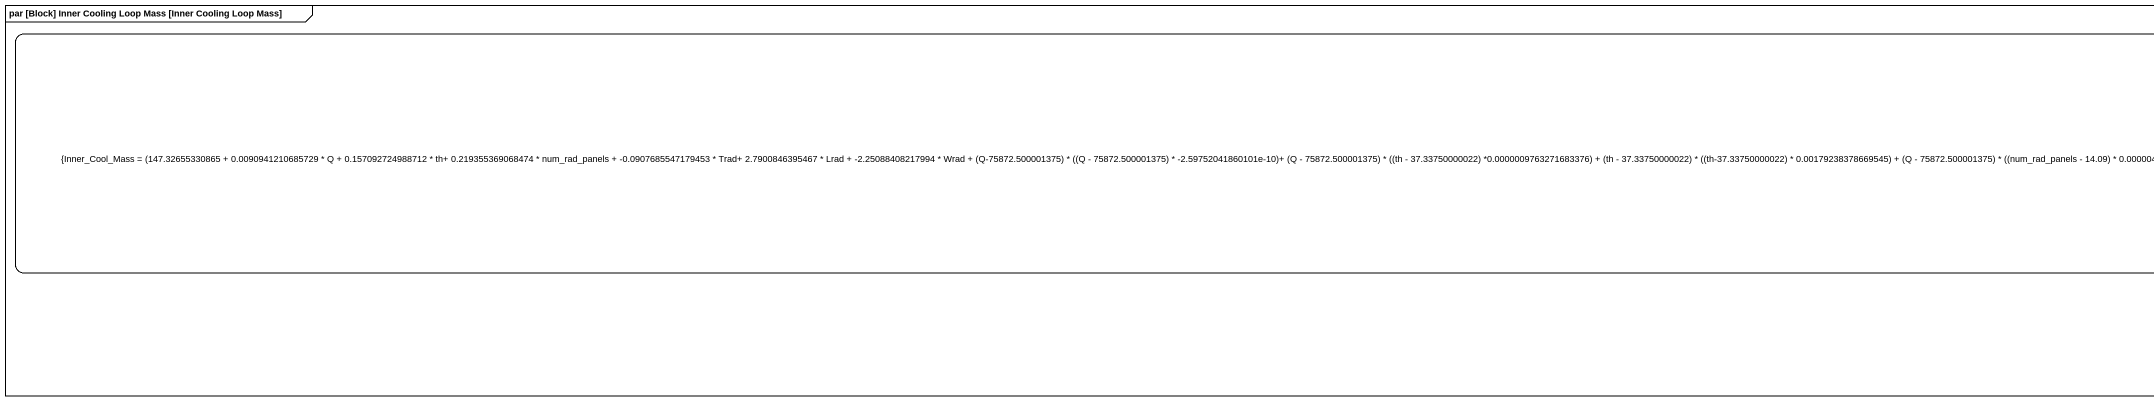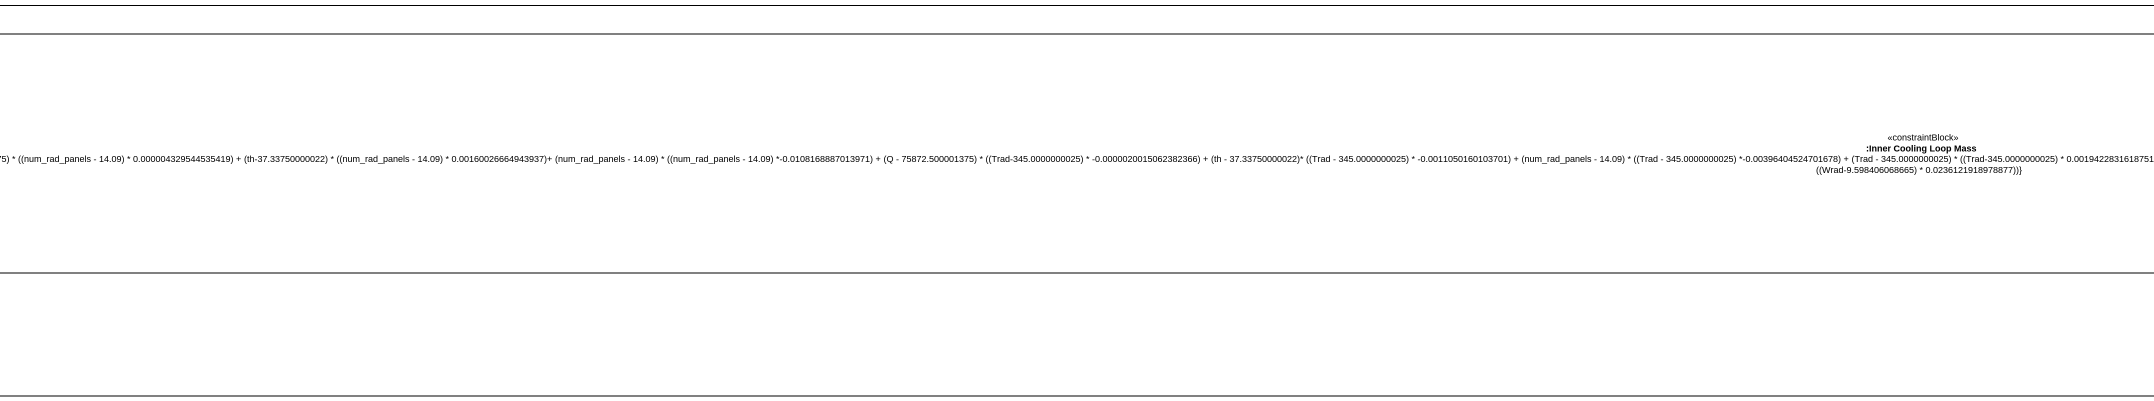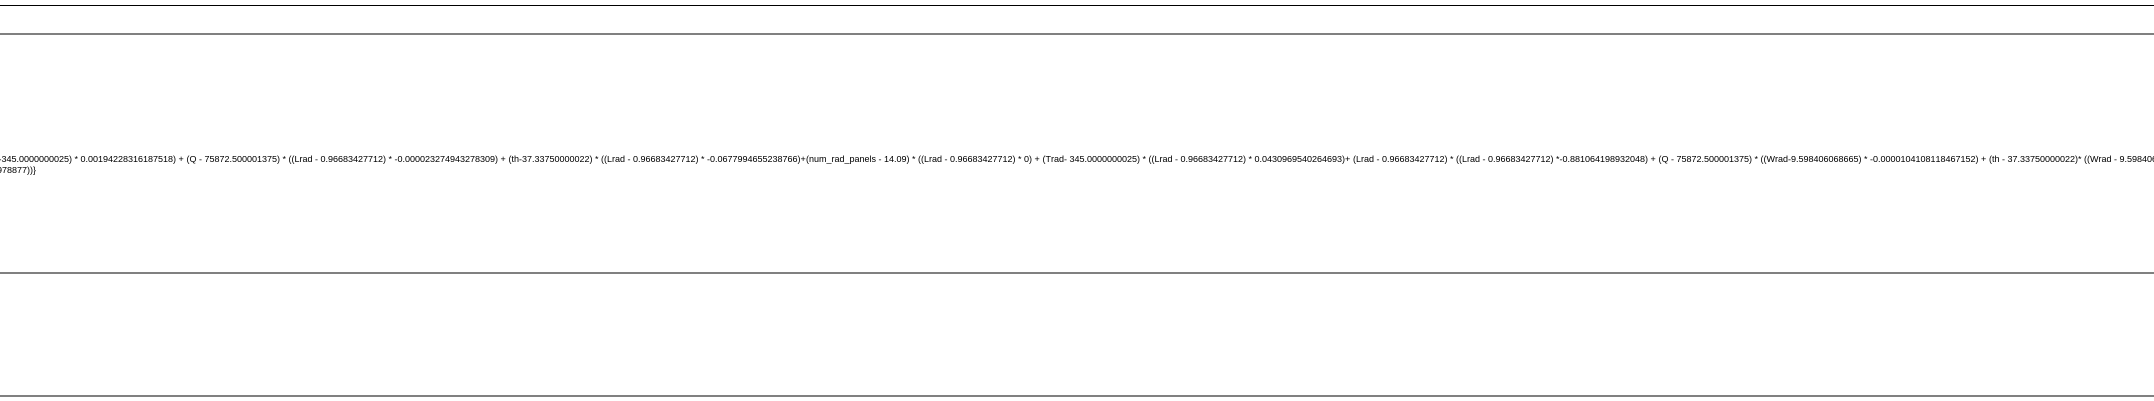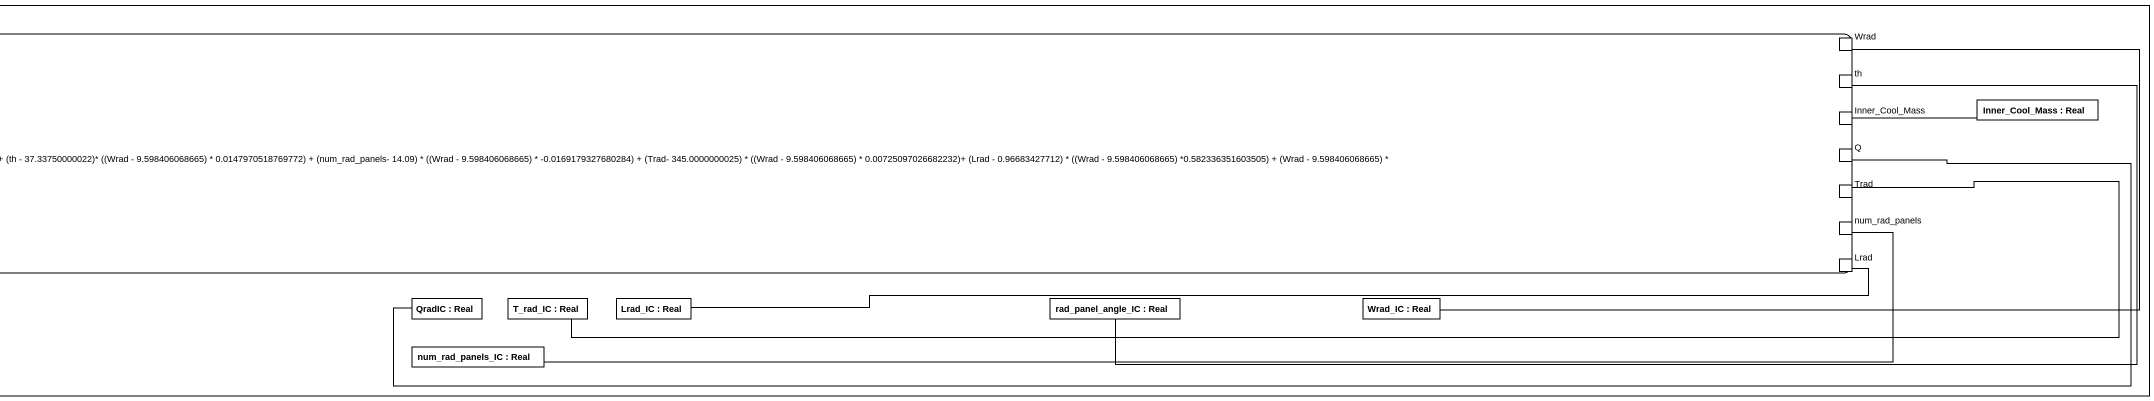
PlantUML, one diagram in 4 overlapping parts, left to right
@startuml
mainframe par [Block] Inner Cooling Loop Mass [Inner Cooling Loop Mass]
rectangle ":Inner Cooling Loop Mass\n{Inner_Cool_Mass = (147.32655330865 + 0.0090941210685729 * Q + 0.157092724988712 * th+ 0.219355369068474 * num_rad_panels + -0.0907685547179453 * Trad+ 2.7900846395467 * Lrad + -2.25088408217994 * Wrad + (Q-75872.500001375) * ((Q - 75872.500001375) * -2.59752041860101e-10)+ (Q - 75872.500001375) * ((th - 37.33750000022) *0.0000009763271683376) + (th - 37.33750000022) * ((th-37.33750000022) * 0.00179238378669545) + (Q - 75872.500001375) * ((num_rad_panels - 14.09) * 0.000004329544535419) + (th-37.33750000022) * ((num_rad_panels - 14.09) * 0.00160026664943937)+ (num_rad_panels - 14.09) * ((num_rad_panels - 14.09) *-0.0108168887013971) + (Q - 75872.500001375) * ((Trad-345.0000000025) * -0.0000020015062382366) + (th - 37.33750000022)* ((Trad - 345.0000000025) * -0.0011050160103701) + (num_rad_panels - 14.09) * ((Trad - 345.0000000025) *-0.00396404524701678) + (Trad - 345.0000000025) * ((Trad-345.0000000025) * 0.00194228316187518) + (Q - 75872.500001375) * ((Lrad - 0.96683427712) * -0.000023274943278309) + (th-37.33750000022) * ((Lrad - 0.96683427712) * -0.0677994655238766)+(num_rad_panels - 14.09) * ((Lrad - 0.96683427712) * 0) + (Trad- 345.0000000025) * ((Lrad - 0.96683427712) * 0.0430969540264693)+ (Lrad - 0.96683427712) * ((Lrad - 0.96683427712) *-0.881064198932048) + (Q - 75872.500001375) * ((Wrad-9.598406068665) * -0.0000104108118467152) + (th - 37.33750000022)* ((Wrad - 9.598406068665) * 0.0147970518769772) + (num_rad_panels- 14.09) * ((Wrad - 9.598406068665) * -0.0169179327680284) + (Trad- 345.0000000025) * ((Wrad - 9.598406068665) * 0.00725097026682232)+ (Lrad - 0.96683427712) * ((Wrad - 9.598406068665) *0.582336351603505) + (Wrad - 9.598406068665) * ((Wrad-9.598406068665) * 0.0236121918978877))}" as Inner_Cooling_Loop_Mass <<constraintBlock>> {
  port Wrad
  port th
  port "Inner_Cool_Mass" as Inner_Cool_Mass_2
  port Q
  port Trad
  port num_rad_panels
  port Lrad
}
rectangle "Inner_Cool_Mass : Real" as Inner_Cool_Mass
rectangle "QradIC : Real" as QradIC
rectangle "T_rad_IC : Real" as T_rad_IC
rectangle "Lrad_IC : Real" as Lrad_IC
rectangle "rad_panel_angle_IC : Real" as rad_panel_angle_IC
rectangle "Wrad_IC : Real" as Wrad_IC
rectangle "num_rad_panels_IC : Real" as num_rad_panels_IC
Wrad -left- Wrad_IC
th -left- rad_panel_angle_IC
Inner_Cool_Mass_2 -right- Inner_Cool_Mass
Q -left- QradIC
Trad -left- T_rad_IC
num_rad_panels -left- num_rad_panels_IC
Lrad -left- Lrad_IC
@enduml
